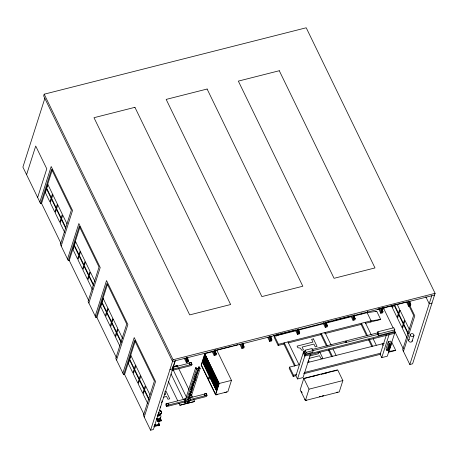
<?xml version="1.0" encoding="UTF-8"?>
<svg xmlns="http://www.w3.org/2000/svg" width="458" height="458" viewBox="0 0 458 458"><rect width="100%" height="100%" fill="white"/><g stroke="black" fill="none" stroke-linecap="round" stroke-linejoin="round"><path stroke-width="0.69" d="M409.005 305.824L413.637 315.373L402.668 349.752L409.83 364.511L412.612 363.807L435.1 293.338L306.219 27.778L44.203 94.193L43.653 95.911L172.54 361.471L434.55 295.055M44.844 98.356L22.9 167.107L40.642 203.667L41.569 203.432L52.327 169.729M26.575 174.687L35.718 146.039L46.779 168.83L37.636 197.478M39.852 202.035L51.187 166.512L72.536 210.503L61.2 246.026M40.642 203.667L51.611 169.288L71.379 210.022L60.41 244.395L68.316 260.688L69.244 260.453L79.995 226.75M67.526 259.056L78.862 223.538L100.21 267.524L88.875 303.047M68.316 260.688L79.286 226.309L99.054 267.043L88.085 301.416L95.991 317.709L96.919 317.474L107.458 284.447M95.201 316.083L106.537 280.559L127.885 324.545L116.55 360.068M95.991 317.709L106.96 283.33L126.729 324.064L115.759 358.442L123.666 374.73L124.587 374.495L135.345 340.792M122.876 373.104L134.211 337.58L155.56 381.566L144.224 417.089M123.666 374.73L134.635 340.357L154.403 381.085L143.434 415.463L150.596 430.222L153.373 429.518L175.317 360.767M150.596 430.222L173.084 359.753L44.203 94.193M174.922 361.236L172.981 367.316L191.123 362.719C186.818 361.299 191.942 367.797 189.309 363.074M173.221 370.138L172.197 370.505M172.832 367.247L173.582 368.993L172.792 367.362M157.569 419.528L157.46 419.871L160.38 418.818L157.569 419.528L158.153 421.303L160.964 420.587L160.38 418.818M161.371 420.375L161.222 420.833L157.999 421.652L158.142 421.194L161.371 420.375L160.105 417.77M158.285 424.165L159.31 423.908L159.521 425.167L153.968 426.575M168.04 403.229L168.796 404.969L168.04 403.229L166.191 403.698L165.785 404.958L166.575 406.584L185.461 401.798M159.521 425.167L159.31 423.908M166.575 406.584L166.981 405.324L166.191 403.698M187.666 359.049L188.599 360.973L188.232 362.118L186.383 362.587L186.749 361.442L185.192 358.23M191.163 362.604L191.954 364.23L191.553 365.49L171.922 370.465L172.288 369.32L191.913 364.345L191.123 362.719M186 398.672L184.522 399.05L185.272 400.79L166.941 405.439L166.151 403.813L185.782 398.832M193.768 399.576L194.702 401.494L185.479 403.727L184.689 402.101L195.658 367.722L196.396 367.534L196.659 368.93L199.625 368.18L199.15 367.202L198.348 368.644M195.658 367.722L196.448 369.354L185.479 403.727L179.885 405.25L178.952 403.332M187.923 399.805L187.837 399.25L187.923 399.805L189.108 399.29L187.998 399.571M188.639 397.555L188.553 397L188.639 397.555L189.749 397.275L189.664 396.72M190.431 391.939L190.345 391.384L190.431 391.939L191.616 391.43L190.505 391.71M191.146 389.695L191.06 389.14L191.146 389.695L192.331 389.185L191.221 389.466M191.862 387.451L191.782 386.895L191.862 387.451L193.047 386.941L191.936 387.222M193.654 381.835L193.574 381.279L193.654 381.835L194.839 381.325L193.728 381.606M194.375 379.59L194.289 379.035L194.375 379.59L195.555 379.081L194.444 379.361M195.091 377.34L195.005 376.791L195.091 377.34L196.276 376.831L195.165 377.111M187.276 401.821L188.387 401.54L187.208 402.05L187.122 401.494M189.715 394.189L189.629 393.634L189.715 394.189L190.9 393.68L189.789 393.96M192.938 384.079L192.852 383.523L192.938 384.079L194.123 383.569L193.013 383.85M195.881 374.867L196.992 374.587L195.881 374.867L195.721 374.541M197.976 368.993L198.623 366.973L199.362 366.784L200.152 368.415L189.183 402.788M187.391 402.244L187.208 402.817L188.198 402.571M187.872 402.336L188.032 402.662L186.847 403.172L187.957 402.891L187.872 402.336L187.316 402.473M190.465 395.031L190.379 394.475L190.465 395.031L189.354 395.311L190.539 394.802M197.547 372.016L197.633 372.572L196.522 372.852L197.633 372.572M198.72 368.553L199.15 367.202M188.673 400.641L188.587 400.092L188.673 400.641L187.562 400.927L188.748 400.412M189.389 398.397L189.309 397.842L189.389 398.397L188.278 398.678L189.463 398.168M191.181 392.781L191.101 392.225L191.181 392.781L190.07 393.067L191.255 392.552M191.902 390.537L191.816 389.981L191.902 390.537L190.791 390.817L191.971 390.308M192.618 388.292L192.532 387.737L192.618 388.292L191.507 388.573L192.692 388.063M193.763 384.691L192.583 385.207L193.694 384.92L193.608 384.365M194.41 382.676L194.324 382.121L194.41 382.676L193.299 382.957L194.484 382.447M195.125 380.432L195.039 379.877L195.125 380.432L194.015 380.713L195.2 380.203M195.841 378.182L195.755 377.627L195.841 378.182L194.73 378.468L195.915 377.953M198.348 370.322L198.268 369.766L198.348 370.322L197.238 370.608L198.423 370.093M212.941 351.624L204.795 353.685L201.171 365.043L215.621 394.825L227.844 391.727L231.467 380.369L217.012 350.588L214.974 351.109M215.443 352.007L216.376 353.931L216.01 355.082L214.161 355.551L214.521 354.4L212.964 351.189M208.396 379.934L212.02 368.575M204.331 394.029L205.087 395.769L204.331 394.029L206.186 393.559L206.976 395.185L206.575 396.445L189.097 400.876M190.15 399.559L206.942 395.3L206.186 393.559M215.621 394.825L219.245 383.466L204.795 353.685M242.906 344.324L244.148 346.895L243.788 348.04L241.933 348.509L242.299 347.364L240.742 344.153M270.993 337.924L271.926 339.853L271.56 340.998L269.71 341.468L270.077 340.323L268.514 337.111M295.988 330.728L274.537 336.166L274.17 337.311L278.126 345.458L283.891 343.992L284.258 342.847L295.33 365.656M278.241 335.227L278.676 333.865M278.126 345.458L278.493 344.313L274.537 336.166M281.945 334.288L282.38 332.926M298.765 330.882L299.704 332.811L299.337 333.956L297.482 334.426L297.849 333.281L296.292 330.069M287.962 341.908L299.034 364.717L289.559 367.121L289.193 368.266L293.149 376.413L295.925 375.709L303.608 351.647L304.988 351.292M293.149 376.413L293.515 375.268L289.559 367.121M305.091 350.233L304.541 351.956L305.572 354.074L312.608 352.288L313.158 350.57L312.127 348.452L305.091 350.233L306.121 352.351L305.572 354.074M310.375 354.641L303.064 377.558L297.505 378.966L305.188 354.904L303.608 351.647M303.803 378.4L300.179 389.758L305.4 400.51L339.246 391.928L342.87 380.575L337.655 369.824L303.803 378.4L309.024 389.157L305.4 400.51M326.462 346.013L320.926 334.609L321.293 333.464L327.441 346.134M326.228 323.199L327.476 325.77L327.109 326.915L325.26 327.384L325.627 326.239L323.754 322.386M321.018 374.421L326.457 372.858M337.128 370.339L327.796 372.514M354.315 316.804L355.253 318.728L354.887 319.879L353.032 320.342L353.399 319.197L351.841 315.986M361.568 314.102L362.003 312.745M366.646 335.829L361.11 324.424L361.476 323.274L367.625 335.949M367.556 311.337L367.121 312.7L371.077 320.84L370.711 321.991M382.092 309.763L383.025 311.692L382.659 312.837L380.81 313.306L381.176 312.161L379.304 308.303M384.256 307.438L383.827 308.784L382.899 309.018L383.329 307.673M377.312 333.51L377.861 331.787L393.788 327.751L394.813 329.869L394.269 331.586L378.342 335.622L377.569 334.037M378.342 335.622L378.892 333.905L377.861 331.787M392.752 305.446L392.163 307.301L391.252 305.429M393.542 305.028L392.558 308.114L397.103 317.486L398.288 313.782L394.046 305.034M394.201 330.51L394.991 332.136L387.313 356.204L381.76 357.612L380.18 354.349L386.403 334.838M381.76 357.612L389.071 334.689M388.298 341.72L386.031 348.824L386.821 350.45L389.226 349.843L391.493 342.739L390.703 341.107L388.298 341.72L389.088 343.345L386.821 350.45M389.191 344.479L389.277 345.435L387.932 349.666L388.166 350.152L389.466 349.826L390.96 345.126L390.491 344.147L389.191 344.479L389.666 345.452L388.166 350.152M390.491 344.147L389.998 346.918M409.555 302.08L410.803 304.65L410.437 305.795L408.588 306.265L408.948 305.12L407.391 301.908M403.458 351.378L414.793 315.854L409.847 305.658M408.639 340.277L410.523 334.374M412.08 341.37L413.963 335.468M409.83 364.511L431.774 295.759M346.139 341.599L346.219 342.424L378.251 334.3L378.01 333.121L377.856 333.601M306.121 352.351L346.168 342.223L346.214 341.794M346.219 342.424L346.237 341.622M173.084 359.753L435.1 293.338M215.002 350.456L232.229 346.088M233.603 345.738L237.736 344.691M273.306 335.674L295.358 330.086M326.102 322.295L331.615 320.892M332.995 320.543L337.128 319.495M338.502 319.146L340.569 318.625M341.949 318.276L350.215 316.18M377.518 309.259L378.898 308.91M381.651 308.211L400.258 303.494M401.632 303.144L405.765 302.097M298.748 330.029L324.287 323.554M351.212 316.73L326.359 323.027L326.525 324.384M353.971 316.031L367.121 312.7L376.757 311.308L380.707 319.455L365.467 323.319M375.423 311.646L376.757 311.308M186.749 361.442L188.599 360.973M214.521 354.4L216.376 353.931M242.299 347.364L244.148 346.895M270.077 340.323L271.926 339.853M297.849 333.281L299.704 332.811M325.627 326.239L327.476 325.77M353.399 319.197L355.253 318.728M381.176 312.161L383.025 311.692M408.948 305.12L410.803 304.65M172.592 366.847L177.303 365.656L177.927 366.932M169.981 369.491L172.758 368.787M431.991 303.076L429.215 303.78L425.78 296.698M172.632 369.131L173.622 368.879M190.099 364.7L191.954 364.23M278.493 344.313L371.077 320.84L380.707 319.455M288.277 342.882L320.926 334.609M324.63 333.67L361.11 324.424M196.448 369.354L200.152 368.415M195.646 374.77L196.757 374.489M194.931 377.02L196.041 376.734L196.201 377.06M195.119 377.615L196.047 377.381M194.215 379.264L195.326 378.984M311.898 349.546L377.524 332.909M378.892 333.905L394.813 329.869M193.499 381.508L194.61 381.228M305.188 354.904L394.991 332.136M164.874 391.561L166.071 391.258L169.735 398.809L167.937 399.267L166.575 396.456L163.3 397.286M394.63 333.287L304.822 356.049L303.242 352.792M192.423 384.88L193.534 384.594L193.694 384.92M309.619 355.998L318.585 353.725L318.052 352.626M191.707 387.125L192.818 386.844L192.973 387.17M164.227 394.813L165.607 394.458L164.806 392.815M309.07 358.379L319.558 355.723L320.921 358.528L322.718 358.076L319.661 351.778M190.992 389.369L192.102 389.088M219.245 383.466L231.467 380.369M190.27 391.619L191.381 391.332M308.045 361.791L309.121 361.522L308.572 360.4M307.873 362.478L384.21 343.351M389.088 343.345L391.493 342.739M189.2 394.985L190.31 394.704M389.666 345.452L390.96 345.126M188.478 397.229L189.589 396.949L189.749 397.275M188.713 397.326L189.824 397.046M190.562 397.624L206.146 393.674M187.763 399.479L188.873 399.193M166.981 405.324L168.83 404.855M205.121 395.655L206.976 395.185M184.689 402.101L185.427 401.912M188.158 401.443L187.047 401.723L187.208 402.05M293.515 375.268L296.292 374.564M304.61 372.451L380.541 353.204M187.242 402.702L187.797 402.565M303.551 373.774L380.18 354.349M388.401 352.265L395.729 350.41L391.779 342.263M179.885 405.25L194.702 401.494M304.158 378.508L319.598 374.592M312.15 376.671L314.165 376.161M323.033 373.911L327.058 372.892M158.262 420.959L161.073 420.244M154.712 425.076L155.508 424.869M154.123 426.083L159.682 424.675M309.024 389.157L342.87 380.575M173.164 366.623L177.303 365.656M388.848 351.4L395.729 350.41M159.138 424.537L159.487 425.379L159.184 425.585M158.703 414.267L158.588 415.022L157.85 414.599M154.117 426.741L154.426 426.959L154.398 426.192M406.401 301.765L408.588 306.265M397.235 304.484L399.657 309.482L398.477 313.186L394.538 305.068M409.24 329.222L404.998 320.48L403.813 324.184L408.359 333.55M407.866 333.521L403.624 324.779L402.445 328.478L406.99 337.849M383.827 308.784L393.09 327.876M394.327 330.424L403.286 348.876M382.373 307.931L382.899 309.018M382.167 310.993L382.562 311.806L382.018 307.684M378.629 308.806L380.81 313.306M389.226 349.334L389.466 349.826M382.144 343.649L383.06 345.532M365.181 322.335L371.329 335.01M373.173 338.811L376.247 345.149M369.469 339.75L372.543 346.088M368.49 339.63L371.873 346.597M354.395 318.035L354.79 318.848L354.246 314.72M350.851 315.848L353.032 320.342M323.079 322.89L325.26 327.384M324.997 332.525L331.145 345.195M332.989 348.996L336.069 355.334M329.291 349.935L332.365 356.272M328.306 349.815L331.689 356.782M298.845 332.113L299.24 332.926L298.69 328.804M295.301 329.932L297.482 334.426M283.891 343.992L294.654 366.171M276.157 334.975L276.684 336.063M295.925 375.709L297.505 378.966M267.838 337.615L269.71 341.468M239.752 344.01L241.933 348.509M215.518 353.238L215.913 354.051L215.369 349.923M211.974 351.051L214.161 355.551M204.823 354.446L211.705 368.621M212.054 369.343L218.93 383.512M204.348 355.94L211.23 370.116M211.579 370.831L218.455 385.006M203.873 357.429L210.754 371.604M211.104 372.32L217.979 386.495M203.398 358.917L210.279 373.093M210.628 373.808L217.504 387.983M202.923 360.406L209.804 374.581M210.153 375.297L217.029 389.472M202.447 361.9L209.329 376.07M209.672 376.791L216.554 390.96M198.623 366.973L198.778 367.299M184.202 358.093L186.383 362.587M178.546 368.215L188.799 389.334M191.284 394.458L192.526 397.017M173.198 369.858L186.532 397.326M184.522 399.05L185.313 400.676M171.046 373.986L183.446 399.542M168.395 381.571L177.71 400.773M66.983 223.87L62.74 215.128L61.555 218.827L65.797 227.574M94.961 281.515L90.409 272.149L89.23 275.853L93.776 285.219M122.629 338.536L118.084 329.17L116.904 332.874L121.147 341.616M150.001 394.933L145.758 386.191L144.579 389.895L149.125 399.262M159.956 418.228L161.222 420.833M160.271 419.162L160.964 420.587M65.608 228.164L61.366 219.422L60.187 223.126L64.733 232.492M93.587 285.815L89.041 276.443L87.856 280.147L92.407 289.519M121.261 342.836L116.716 333.47L115.531 337.168L119.778 345.916M148.936 399.857L144.39 390.491L143.205 394.195L147.751 403.561M156.876 418.589L158.153 421.303M156.733 419.047L157.999 421.652M41.569 203.432L61.029 243.524M69.244 260.453L88.703 300.545M96.919 317.474L116.372 357.566M124.587 374.495L144.047 414.593M346.179 341.691L345.916 341.233L345.899 342.034M158.457 425.322L158.823 425.866L158.886 425.219M409.887 301.33L410.339 304.765M409.67 301.891L409.853 303.265M408.868 300.877L409.412 304.999L408.656 301.438M381.806 308.24L381.989 309.619M381.182 308.606L381.64 312.041L380.879 308.474M353.41 315.642L353.862 319.083L353.107 315.516M326.56 322.449L327.012 325.89M325.541 321.997L326.09 326.125L325.329 322.558M297.86 329.726L298.313 333.161L297.551 329.6M271.01 336.533L271.462 339.968L270.884 337.781M269.991 336.08L270.535 340.202L269.779 336.641M243.232 343.574L243.69 347.009M242.929 343.443L243.112 344.822M242.305 343.809L242.763 347.244L242.001 343.677M215.06 349.798L215.243 351.171M214.533 350.845L214.985 354.286L214.23 350.719M187.683 357.652L188.135 361.093M187.562 358.9L187.74 360.274M186.664 357.2L187.213 361.328L186.452 357.761M337.855 391.911A1.025 0.366 75.8 0 1 337.764 392.208M336.899 392.323A1.025 0.366 75.8 0 1 336.43 392.271M320.005 396.433A1.025 0.366 75.8 0 1 319.501 396.559M320.898 396.376A1.025 0.366 75.8 0 1 320.543 396.468M302.034 392.174A1.025 0.366 75.8 0 1 301.645 392.655A1.025 0.366 75.8 0 1 301.169 391.332M305.749 400.052A1.025 0.366 75.8 0 1 305.36 400.315A1.025 0.366 75.8 0 1 304.908 399.239M306.579 400.109A1.025 0.366 75.8 0 1 306.282 400.08M323.6 395.523A1.025 0.366 75.8 0 1 323.096 395.649M322.638 395.935A1.025 0.366 75.8 0 1 322.169 395.884M217.79 394.132A1.025 0.475 -25.9 0 1 216.76 394.785A1.025 0.475 -25.9 0 1 215.999 394.584M226.573 391.773A1.025 0.475 -25.9 0 1 225.462 392.58A1.025 0.475 -25.9 0 1 224.718 392.243M208.699 379.121A1.025 0.475 -25.9 0 1 208.43 378.995M159.144 414.639A1.225 0.99 17.7 0 1 158.943 416.036A1.225 0.99 17.7 0 1 157.249 415.692M159.487 414.313A1.225 0.99 17.7 0 1 157.655 415.326M158.88 422.35A3.069 2.485 17.7 0 1 154.764 424.623M160.283 414.759A3.069 2.485 17.7 0 1 160.323 417.833A3.069 2.485 17.7 0 1 156.785 418.297M159.453 410.105A2.588 2.095 17.7 0 1 161.617 412.973A2.588 2.095 17.7 0 1 158.199 414.066M159.424 410.305A2.342 1.895 17.7 0 1 161.382 412.893A2.342 1.895 17.7 0 1 158.291 413.883M159.35 410.534A2.342 1.895 17.7 0 1 161.308 413.122A2.342 1.895 17.7 0 1 158.216 414.112M159.378 410.334A2.588 2.095 17.7 0 1 161.542 413.202A2.588 2.095 17.7 0 1 158.124 414.295M161.668 402.37A1.821 1.471 17.7 0 1 161.342 402.616M161.886 400.905A1.821 1.471 17.7 0 1 161.897 402.055M160.243 406.83A1.821 1.471 17.7 0 1 160.134 407.591M412.194 340.615A1.821 1.471 17.7 0 1 409.75 341.96A1.821 1.471 17.7 0 1 409.315 339.349M413.958 335.079A1.821 1.471 17.7 0 1 411.662 336.487A1.821 1.471 17.7 0 1 410.849 333.968A1.821 1.471 17.7 0 1 413.832 334.689M158.434 412.658C158.852 414.501 160.18 411.759 158.434 412.658M46.539 188.873L45.359 192.578L49.905 201.949L51.09 198.245L46.539 188.873M47.913 184.58L46.733 188.284L51.279 197.65L52.458 193.946L47.913 184.58M51.485 199.058L50.3 202.762L54.846 212.128L56.031 208.424L51.485 199.058M52.853 194.759L51.674 198.463L56.22 207.835L57.399 204.131L52.853 194.759M56.426 209.243L55.241 212.941L59.792 222.313L60.971 218.609L56.426 209.243M57.794 204.944L56.615 208.648L61.16 218.014L62.34 214.31L57.794 204.944M74.213 245.9L73.034 249.599L77.579 258.97L78.759 255.266L74.213 245.9M75.587 241.601L74.402 245.305L78.953 254.671L80.133 250.967L75.587 241.601M79.16 256.079L77.974 259.783L82.52 269.149L83.705 265.445L79.16 256.079M80.528 251.786L79.349 255.484L83.894 264.856L85.073 261.152L80.528 251.786M84.1 266.264L82.915 269.968L87.461 279.334L88.646 275.63L84.1 266.264M85.469 261.965L84.289 265.669L88.835 275.035L90.014 271.331L85.469 261.965M101.888 302.921L100.708 306.625L105.254 315.991L106.433 312.287L101.888 302.921M103.262 298.622L102.077 302.326L106.622 311.692L107.807 307.988L103.262 298.622M106.829 313.1L105.649 316.804L110.195 326.176L111.38 322.472L106.829 313.1M108.203 308.806L107.023 312.511L111.569 321.877L112.748 318.173L108.203 308.806M111.775 323.285L110.59 326.989L115.135 336.355L116.321 332.651L111.775 323.285M113.143 318.986L111.964 322.69L116.509 332.061L117.689 328.357L113.143 318.986M129.562 359.942L128.383 363.646L132.929 373.012L134.108 369.308L129.562 359.942M130.936 355.643L129.751 359.347L134.297 368.713L135.482 365.015L130.936 355.643M134.503 370.121L133.324 373.825L137.869 383.197L139.049 379.493L134.503 370.121M135.877 365.827L134.692 369.532L139.243 378.898L140.423 375.194L135.877 365.827M139.444 380.306L138.264 384.01L142.81 393.376L143.995 389.672L139.444 380.306M140.818 376.012L139.638 379.711L144.184 389.082L145.363 385.378L140.818 376.012M189.068 396.204L190.179 395.924L189.068 396.204M192.297 386.1L193.408 385.813L192.297 386.1M195.52 375.989L196.631 375.709L195.52 375.989M196.236 373.745L197.346 373.465L196.236 373.745M196.957 371.501L198.068 371.215L196.957 371.501M202.516 361.694L201.417 365.129L208.298 379.304L209.392 375.863L202.516 361.694M202.991 360.2L202.585 361.465L209.466 375.634L209.867 374.375L202.991 360.2M203.466 358.711L203.06 359.971L209.941 374.146L210.342 372.886L203.466 358.711M203.942 357.223L203.535 358.482L210.417 372.657L210.817 371.398L203.942 357.223M204.417 355.734L204.01 356.994L210.892 371.169L211.293 369.909L204.417 355.734M204.892 354.246L204.491 355.505L211.367 369.68L211.768 368.415L204.892 354.246M209.741 376.585L208.642 380.02L215.523 394.195L216.623 390.76L209.741 376.585M210.216 375.091L209.816 376.356L216.691 390.525L217.098 389.266L210.216 375.091M210.691 373.602L210.291 374.862L217.166 389.037L217.573 387.777L210.691 373.602M211.167 372.114L210.766 373.373L217.642 387.548L218.048 386.289L211.167 372.114M211.642 370.625L211.241 371.885L218.117 386.06L218.523 384.8L211.642 370.625M212.117 369.137L211.716 370.396L218.592 384.571L218.998 383.306L212.117 369.137M398.683 314.594L397.498 318.299L402.05 327.665L403.229 323.961L398.683 314.594M400.052 310.295L398.872 313.999L403.418 323.371L404.603 319.667L400.052 310.295M134.933 107.321L93.993 117.7L189.698 314.898L230.637 304.524L134.933 107.321M207.113 89.029L166.168 99.403L261.879 296.601L302.818 286.227L207.113 89.029M279.288 70.732L238.349 81.112L334.054 278.309L374.993 267.93L279.288 70.732M313.409 338.891L311.612 339.344L312.94 342.092L297.076 346.116L297.855 347.725L300.213 348.08L301.868 350.296L303.477 349.889L302.114 347.084L313.913 344.09L315.276 346.901L317.073 346.443L313.409 338.891"/></g></svg>
